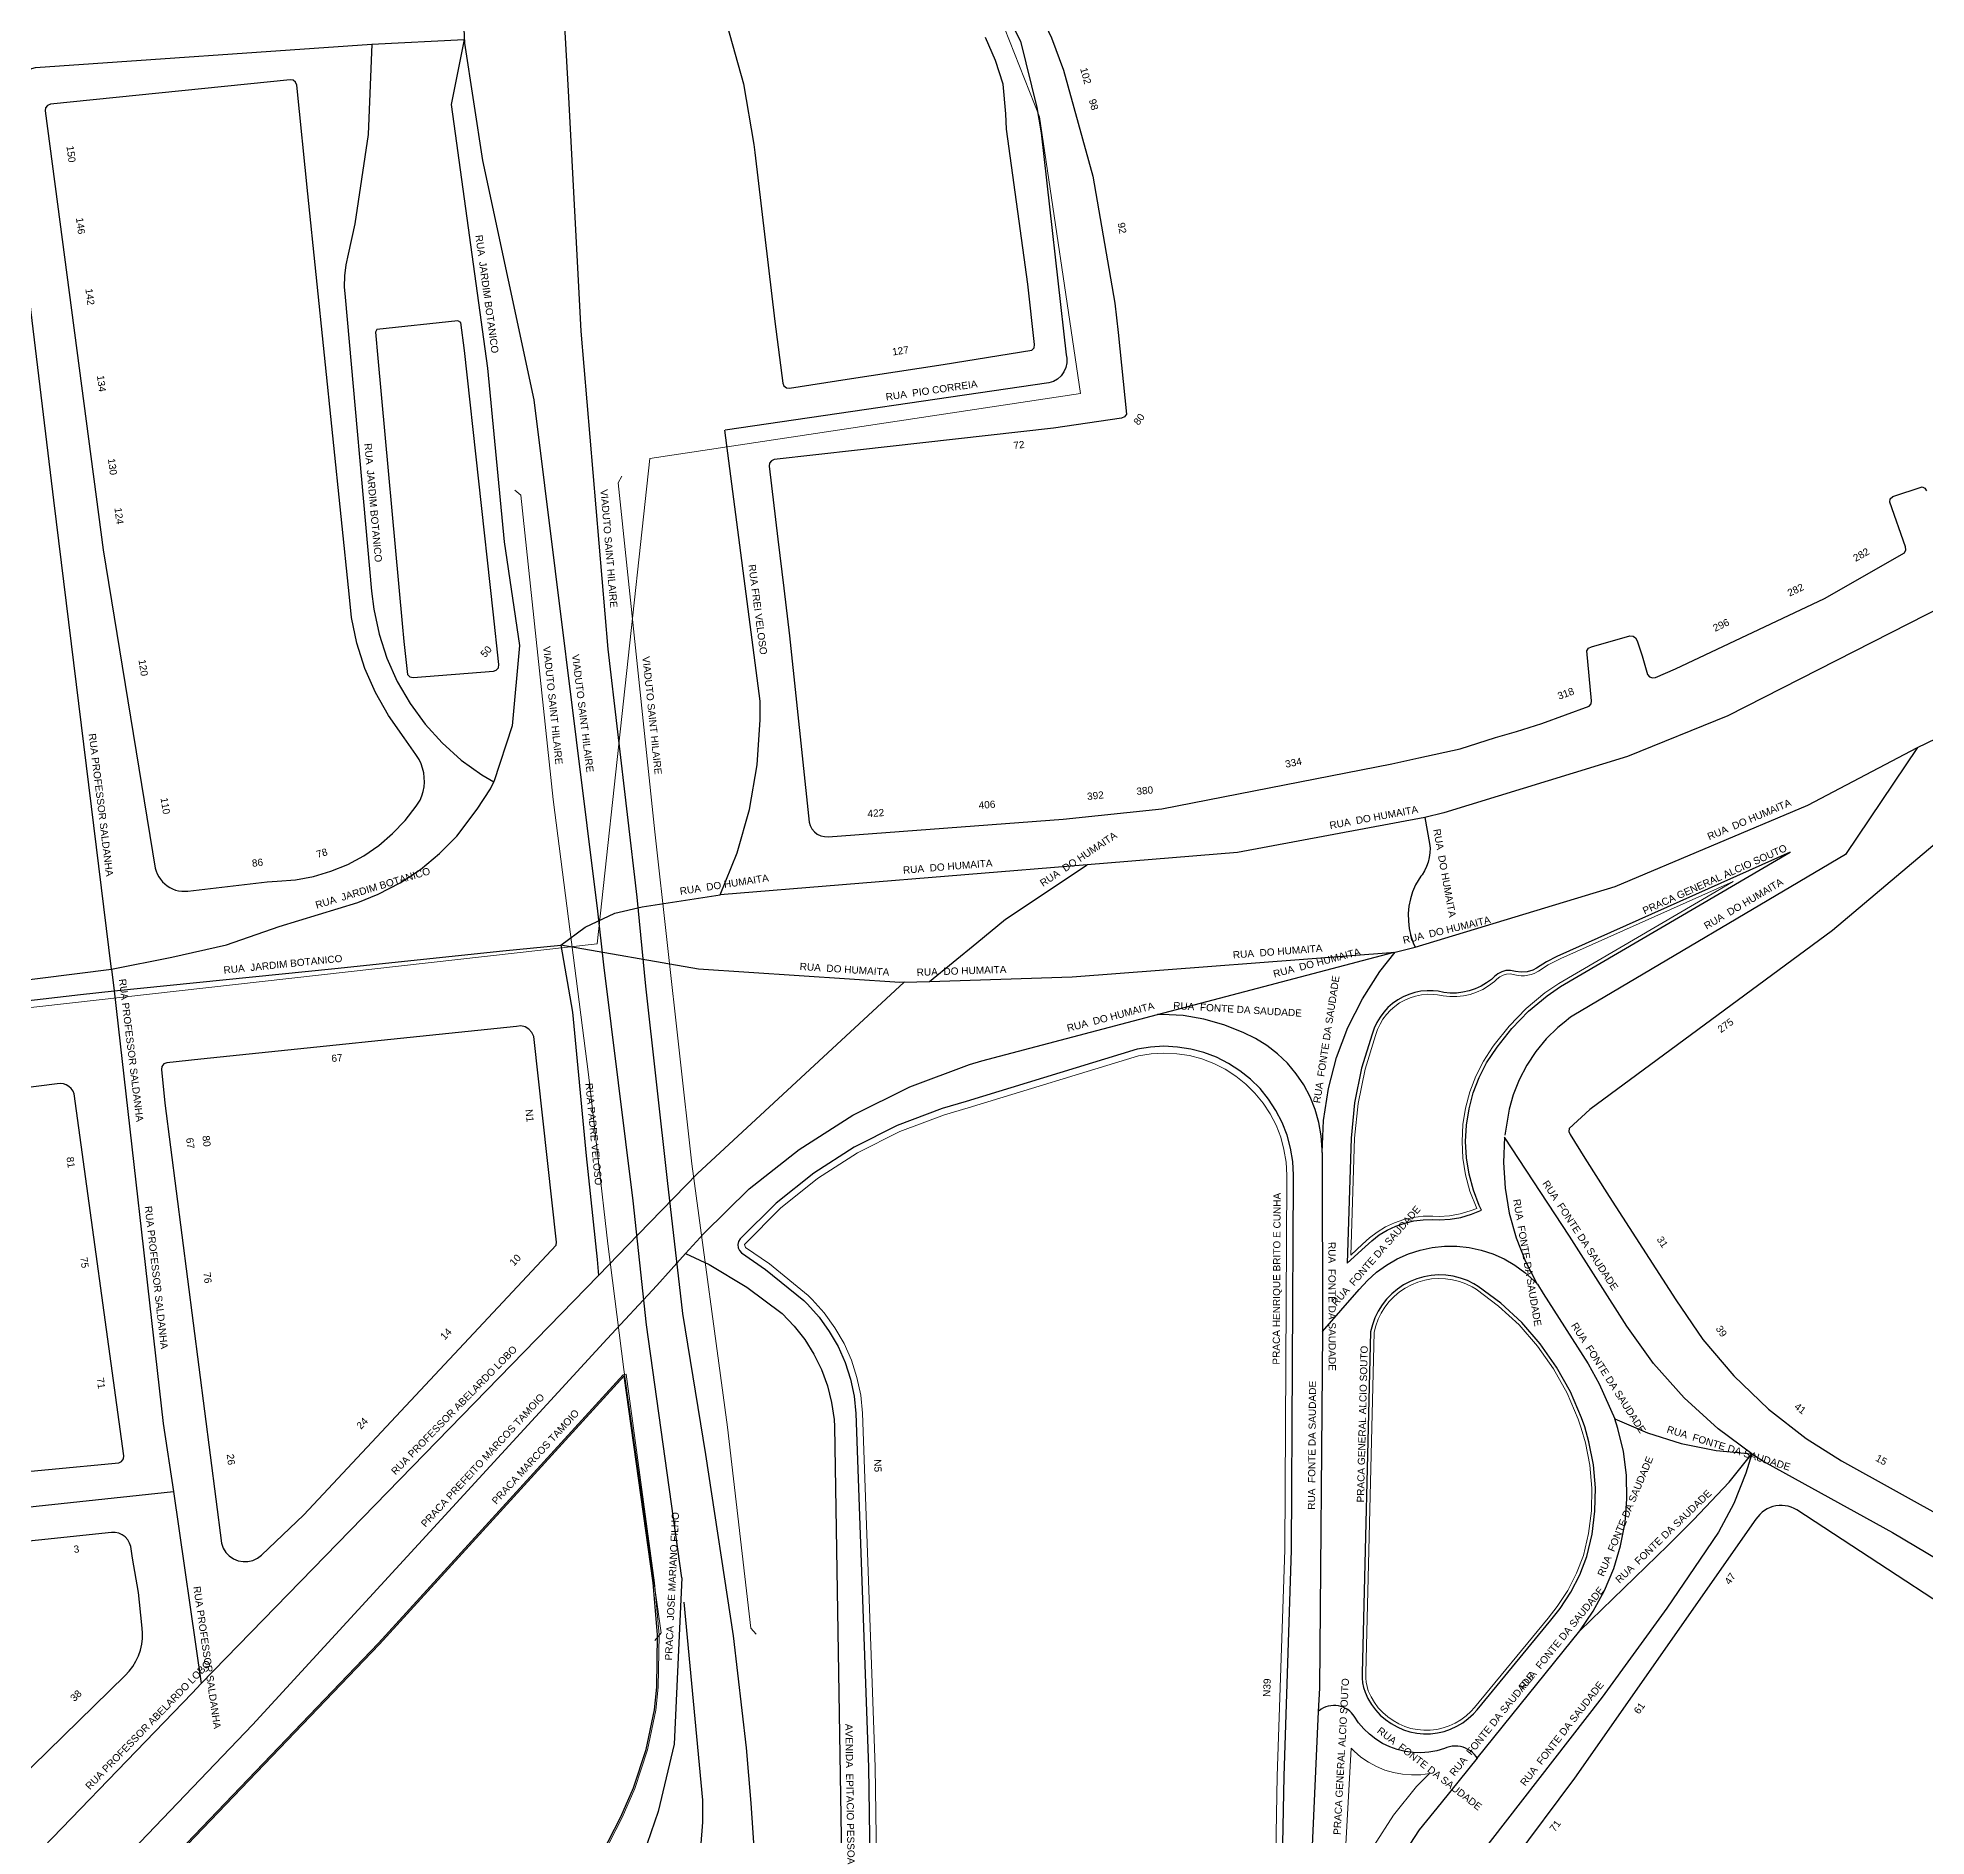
# Model space of a CAD drawing. Header units: millimetres. Extents: x 617751 to 636088, y 68402 to 77988.
# Drawn here: x 627625.3 to 627940.5, y 72419.6 to 72719.8 of the extents above; entities that cross this region are included whole.
import ezdxf

# ---------------------------------------------------------------- set-up
doc = ezdxf.new("R2010")
doc.units = ezdxf.units.MM
doc.header["$LTSCALE"] = 3
doc.header["$MEASUREMENT"] = 0
for name, color, linetype in [('ALINHAMENTO PREDIAL', 120, 'Continuous'), ('BAIRRO', 30, 'Continuous'), ('NOME LOGRADOURO', 252, 'Continuous'), ('NUMERAÇÃO', 7, 'Continuous'), ('OBRA DE ARTE', 190, 'Continuous')]:
    doc.layers.add(name, color=color, linetype=linetype)
doc.styles.get("Standard").update_dxf_attribs({"font": 'arial.ttf'})

msp = doc.modelspace()

# ---------------------------------------------------------------- linework, layer by layer
at = {"layer": 'ALINHAMENTO PREDIAL'}
for points in [[(627740.28, 72722.03), (627743.08, 72712.14), (627744.82, 72702), (627744.98, 72700.68)], [(627740.28, 72722.03), (627743.08, 72712.14), (627744.82, 72702), (627744.98, 72700.68)], [(627792.95, 72723.09), (627794.47, 72719.79), (627796.47, 72714.41), (627801.37, 72696.7), (627805.07, 72675.51), (627805.64, 72670.61), (627806.99, 72656.99), (627806.7, 72656.56), (627806.18, 72656.31), (627794.83, 72654.66), (627762.08, 72650.96), (627748.21, 72649.39), (627747.73, 72649.2), (627747.41, 72648.8), (627747.33, 72648.28), (627748.81, 72636.09), (627749.8, 72627.94), (627750.76, 72619.95), (627754.02, 72588.89), (627754.2, 72588.29), (627754.49, 72587.74), (627754.9, 72587.26), (627755.39, 72586.88), (627755.96, 72586.61), (627756.57, 72586.46), (627757.2, 72586.44), (627796.43, 72589.4), (627812.9, 72591.08), (627851.29, 72598.62), (627855.82, 72599.63), (627862.71, 72601.14), (627868.6, 72602.99), (627872.13, 72604), (627876.33, 72605.34), (627884.24, 72608.23), (627884.57, 72608.63), (627884.65, 72609.14), (627883.87, 72617.48), (627884.15, 72617.92), (627884.62, 72618.16), (627891.06, 72619.95), (627891.58, 72619.92), (627892.01, 72619.64), (627892.25, 72619.16), (627893.11, 72616.63), (627894.01, 72613.53), (627894.33, 72613.13), (627894.81, 72612.94), (627895.33, 72613.02), (627898.66, 72614.49), (627923.55, 72626.23), (627936.9, 72633.84), (627937.11, 72634.31), (627937.06, 72634.82), (627934.45, 72642.28), (627934.52, 72642.85), (627934.95, 72643.23), (627939.83, 72644.84), (627940.3, 72644.61), (627940.59, 72644.18)], [(627792.95, 72723.09), (627794.47, 72719.79), (627796.47, 72714.41), (627801.37, 72696.7), (627805.07, 72675.51), (627805.64, 72670.61), (627806.99, 72656.99), (627806.7, 72656.56), (627806.18, 72656.31), (627794.83, 72654.66), (627762.08, 72650.96), (627748.21, 72649.39), (627747.73, 72649.2), (627747.41, 72648.8), (627747.33, 72648.28), (627748.81, 72636.09), (627749.8, 72627.94), (627750.76, 72619.95), (627754.02, 72588.89), (627754.2, 72588.29), (627754.49, 72587.74), (627754.9, 72587.26), (627755.39, 72586.88), (627755.96, 72586.61), (627756.57, 72586.46), (627757.2, 72586.44), (627796.43, 72589.4), (627812.9, 72591.08), (627851.29, 72598.62), (627855.82, 72599.63), (627862.71, 72601.14), (627868.6, 72602.99), (627872.13, 72604), (627876.33, 72605.34), (627884.24, 72608.23), (627884.57, 72608.63), (627884.65, 72609.14), (627883.87, 72617.48), (627884.15, 72617.92), (627884.62, 72618.16), (627891.06, 72619.95), (627891.58, 72619.92), (627892.01, 72619.64), (627892.25, 72619.16), (627893.11, 72616.63), (627894.01, 72613.53), (627894.33, 72613.13), (627894.81, 72612.94), (627895.33, 72613.02), (627898.66, 72614.49), (627923.55, 72626.23), (627936.9, 72633.84), (627937.11, 72634.31), (627937.06, 72634.82), (627934.45, 72642.28), (627934.52, 72642.85), (627934.95, 72643.23), (627939.83, 72644.84), (627940.3, 72644.61), (627940.59, 72644.18)], [(627744.98, 72700.68), (627748.29, 72672.44), (627749.62, 72662.16), (627749.83, 72661.69), (627750.25, 72661.38), (627750.76, 72661.33), (627760.4, 72662.81), (627776.41, 72665.28), (627791.22, 72667.65), (627791.57, 72668.03), (627791.67, 72668.6), (627790.56, 72678.68), (627787, 72704.57), (627786.88, 72707.11), (627786.44, 72712.05), (627785.16, 72716.03), (627783.46, 72719.86)], [(627744.98, 72700.68), (627748.29, 72672.44), (627749.62, 72662.16), (627749.83, 72661.69), (627750.25, 72661.38), (627750.76, 72661.33), (627760.4, 72662.81), (627776.41, 72665.28), (627791.22, 72667.65), (627791.57, 72668.03), (627791.67, 72668.6), (627790.56, 72678.68), (627787, 72704.57), (627786.88, 72707.11), (627786.44, 72712.05), (627785.16, 72716.03), (627783.46, 72719.86)], [(627626.49, 72707.6), (627636.19, 72634.36), (627644.87, 72581.22), (627645.01, 72580.72), (627645.2, 72580.23), (627645.45, 72579.77), (627645.74, 72579.34), (627646.07, 72578.93), (627646.45, 72578.57), (627646.86, 72578.25), (627647.3, 72577.97), (627647.77, 72577.74), (627648.26, 72577.55), (627648.77, 72577.43), (627649.29, 72577.35), (627649.81, 72577.33), (627650.33, 72577.37), (627663.57, 72578.94), (627665.25, 72579.04), (627668.28, 72579.27), (627671.27, 72579.82), (627674.19, 72580.68), (627677, 72581.83), (627679.67, 72583.28), (627682.18, 72585), (627684.49, 72586.96), (627686.59, 72589.16), (627688.45, 72591.57), (627689.08, 72592.53), (627689.38, 72593.25), (627689.6, 72594), (627689.75, 72594.77), (627689.81, 72595.56), (627689.79, 72596.34), (627689.69, 72597.12), (627689.51, 72597.88), (627689.24, 72598.62), (627688.91, 72599.32), (627688.38, 72600.16), (627686.4, 72602.94), (627683.79, 72606.68), (627681.62, 72610.51), (627679.86, 72614.55), (627678.53, 72618.75), (627677.65, 72623.06), (627677.28, 72626.43), (627670.34, 72693.74), (627668.48, 72711.9), (627668.3, 72712.38), (627667.9, 72712.71), (627667.39, 72712.79), (627627.36, 72708.72), (627626.88, 72708.53), (627626.56, 72708.12), (627626.49, 72707.6)], [(627681.62, 72670.64), (627682.02, 72666.31), (627686.11, 72622.05), (627686.39, 72619.01), (627687, 72613.53), (627687.36, 72613.16), (627687.95, 72613.03), (627701.33, 72614.09), (627701.81, 72614.26), (627702.15, 72614.66), (627702.24, 72615.19), (627701.3, 72623.96), (627696.48, 72667.61), (627695.89, 72672.29), (627695.41, 72672.54), (627681.88, 72671.12), (627681.62, 72670.64)], [(627959.43, 72599.95), (627924.87, 72570.77), (627884.35, 72540.92), (627880.93, 72537.76), (627880.86, 72537.25), (627881.06, 72536.75), (627883.5, 72532.8), (627887.6, 72526.4), (627898.7, 72509.16), (627903.2, 72502.54), (627908.38, 72496.43), (627914.16, 72490.89), (627920.49, 72485.99), (627926.4, 72482.27), (627962.89, 72462.03)], [(627959.43, 72599.95), (627924.87, 72570.77), (627884.35, 72540.92), (627880.93, 72537.76), (627880.86, 72537.25), (627881.06, 72536.75), (627883.5, 72532.8), (627887.6, 72526.4), (627898.7, 72509.16), (627903.2, 72502.54), (627908.38, 72496.43), (627914.16, 72490.89), (627920.49, 72485.99), (627926.4, 72482.27), (627962.89, 72462.03)], [(627868.87, 72551.33), (627871.34, 72554.45), (627874.14, 72557.33), (627877.22, 72559.89), (627879.49, 72561.46), (627905.74, 72576.79), (627917.78, 72583.85), (627878.85, 72566.47), (627877.11, 72565.58), (627875.45, 72564.5), (627874.83, 72564.18), (627873.91, 72563.9), (627872.92, 72563.83), (627871.96, 72563.95), (627871.09, 72564.13), (627870.35, 72564.09), (627869.65, 72563.9), (627868.99, 72563.56), (627868.42, 72563.1), (627867.94, 72562.63), (627867.13, 72562.03), (627866.2, 72561.48), (627865.23, 72561.04), (627864.21, 72560.7), (627863.17, 72560.47), (627862.11, 72560.35), (627861.03, 72560.34), (627859.98, 72560.45), (627859.02, 72560.64), (627858.22, 72560.72), (627857.18, 72560.73), (627856.15, 72560.64), (627855.13, 72560.42), (627854.14, 72560.12), (627853.18, 72559.71), (627852.28, 72559.2), (627851.44, 72558.59), (627850.66, 72557.91), (627849.96, 72557.15), (627849.34, 72556.31), (627848.82, 72555.42), (627848.38, 72554.48), (627848.04, 72553.46), (627846.26, 72547.79), (627845.07, 72542), (627844.51, 72536.15), (627843.83, 72515.25), (627846.83, 72517.98), (627847.94, 72519.01), (627849.2, 72519.97), (627850.55, 72520.78), (627851.97, 72521.45), (627853.45, 72521.96), (627854.99, 72522.32), (627856.55, 72522.51), (627858.13, 72522.55), (627859.2, 72522.47), (627861.02, 72522.6), (627862.82, 72522.91), (627864.59, 72523.42), (627866.3, 72524.12), (627865.91, 72524.9), (627864.92, 72527.46), (627864.2, 72530.12), (627863.77, 72532.83), (627863.62, 72535.57), (627863.77, 72538.32), (627864.19, 72541.02), (627864.9, 72543.68), (627865.89, 72546.24), (627867.13, 72548.7), (627868.87, 72551.33)], [(627868.87, 72551.33), (627871.34, 72554.45), (627874.14, 72557.33), (627877.22, 72559.89), (627879.49, 72561.46), (627905.74, 72576.79), (627917.78, 72583.85), (627878.85, 72566.47), (627877.11, 72565.58), (627875.45, 72564.5), (627874.83, 72564.18), (627873.91, 72563.9), (627872.92, 72563.83), (627871.96, 72563.95), (627871.09, 72564.13), (627870.35, 72564.09), (627869.65, 72563.9), (627868.99, 72563.56), (627868.42, 72563.1), (627867.94, 72562.63), (627867.13, 72562.03), (627866.2, 72561.48), (627865.23, 72561.04), (627864.21, 72560.7), (627863.17, 72560.47), (627862.11, 72560.35), (627861.03, 72560.34), (627859.98, 72560.45), (627859.02, 72560.64), (627858.22, 72560.72), (627857.18, 72560.73), (627856.15, 72560.64), (627855.13, 72560.42), (627854.14, 72560.12), (627853.18, 72559.71), (627852.28, 72559.2), (627851.44, 72558.59), (627850.66, 72557.91), (627849.96, 72557.15), (627849.34, 72556.31), (627848.82, 72555.42), (627848.38, 72554.48), (627848.04, 72553.46), (627846.26, 72547.79), (627845.07, 72542), (627844.51, 72536.15), (627843.83, 72515.25), (627846.83, 72517.98), (627847.94, 72519.01), (627849.2, 72519.97), (627850.55, 72520.78), (627851.97, 72521.45), (627853.45, 72521.96), (627854.99, 72522.32), (627856.55, 72522.51), (627858.13, 72522.55), (627859.2, 72522.47), (627861.02, 72522.6), (627862.82, 72522.91), (627864.59, 72523.42), (627866.3, 72524.12), (627865.91, 72524.9), (627864.92, 72527.46), (627864.2, 72530.12), (627863.77, 72532.83), (627863.62, 72535.57), (627863.77, 72538.32), (627864.19, 72541.02), (627864.9, 72543.68), (627865.89, 72546.24), (627867.13, 72548.7), (627868.87, 72551.33)], [(627645.89, 72547.6), (627646.48, 72541.98), (627655.94, 72468.5), (627656.22, 72467.71), (627656.66, 72466.99), (627657.23, 72466.39), (627657.92, 72465.91), (627658.69, 72465.59), (627659.52, 72465.44), (627660.35, 72465.46), (627661.17, 72465.65), (627661.92, 72466.01), (627662.58, 72466.52), (627669.68, 72473.24), (627711.78, 72518.28), (627711.86, 72518.79), (627708.06, 72553.11), (627707.76, 72553.78), (627707.26, 72554.33), (627706.63, 72554.7), (627705.9, 72554.86), (627705.17, 72554.78), (627652.48, 72549.33), (627646.78, 72548.7), (627646.3, 72548.51), (627645.97, 72548.11), (627645.89, 72547.6)], [(627832.9, 72407.1), (627833.31, 72429.62), (627834.56, 72467.37), (627834.88, 72529.24), (627834.89, 72529.97), (627834.77, 72532.23), (627834.4, 72534.46), (627833.82, 72536.64), (627833, 72538.74), (627831.96, 72540.74), (627830.73, 72542.64), (627829.3, 72544.39), (627827.7, 72545.98), (627825.94, 72547.39), (627824.05, 72548.61), (627822.03, 72549.62), (627819.92, 72550.43), (627817.74, 72551), (627815.51, 72551.34), (627813.25, 72551.46), (627811.01, 72551.33), (627808.79, 72550.97), (627780.26, 72542.25), (627776.25, 72541.09), (627768.73, 72538.25), (627761.55, 72534.64), (627754.79, 72530.3), (627748.53, 72525.27), (627742.49, 72519.31), (627742.24, 72518.86), (627742.12, 72518.36), (627742.18, 72517.84), (627742.39, 72517.38), (627742.72, 72517.01), (627746.76, 72514.23), (627753.14, 72509.01), (627753.74, 72508.41), (627755.68, 72506.26), (627757.4, 72503.88), (627758.85, 72501.36), (627760.04, 72498.68), (627760.93, 72495.91), (627761.54, 72493.05), (627761.84, 72490.16)], [(627832.9, 72407.1), (627833.31, 72429.62), (627834.56, 72467.37), (627834.88, 72529.24), (627834.89, 72529.97), (627834.77, 72532.23), (627834.4, 72534.46), (627833.82, 72536.64), (627833, 72538.74), (627831.96, 72540.74), (627830.73, 72542.64), (627829.3, 72544.39), (627827.7, 72545.98), (627825.94, 72547.39), (627824.05, 72548.61), (627822.03, 72549.62), (627819.92, 72550.43), (627817.74, 72551), (627815.51, 72551.34), (627813.25, 72551.46), (627811.01, 72551.33), (627808.79, 72550.97), (627780.26, 72542.25), (627776.25, 72541.09), (627768.73, 72538.25), (627761.55, 72534.64), (627754.79, 72530.3), (627748.53, 72525.27), (627742.49, 72519.31), (627742.24, 72518.86), (627742.12, 72518.36), (627742.18, 72517.84), (627742.39, 72517.38), (627742.72, 72517.01), (627746.76, 72514.23), (627753.14, 72509.01), (627753.74, 72508.41), (627755.68, 72506.26), (627757.4, 72503.88), (627758.85, 72501.36), (627760.04, 72498.68), (627760.93, 72495.91), (627761.54, 72493.05), (627761.84, 72490.16)], [(627615.26, 72479.69), (627638.78, 72481.95), (627639.26, 72482.16), (627639.57, 72482.57), (627639.64, 72483.08), (627631.35, 72543.51), (627631.14, 72543.99), (627630.84, 72544.41), (627630.46, 72544.76), (627630.02, 72545.03), (627629.53, 72545.2), (627629.01, 72545.26), (627628.5, 72545.21), (627608.79, 72542.7)], [(627847.77, 72503.82), (627846.36, 72446.82), (627846.35, 72445.99), (627846.42, 72445.21), (627846.59, 72444.44), (627846.84, 72443.65), (627847.32, 72442.58), (627847.91, 72441.59), (627848.59, 72440.68), (627849.37, 72439.83), (627850.25, 72439.07), (627851.18, 72438.4), (627852.18, 72437.85), (627853.24, 72437.38), (627854.33, 72437.04), (627855.46, 72436.82), (627856.61, 72436.72), (627857.76, 72436.72), (627858.91, 72436.86), (627860.03, 72437.11), (627861.12, 72437.49), (627862.16, 72437.96), (627863.14, 72438.55), (627864.07, 72439.24), (627864.92, 72440.02), (627865.53, 72440.7), (627877.83, 72455.65), (627879.39, 72457.6), (627881.18, 72460.34), (627882.68, 72463.25), (627883.86, 72466.28), (627884.73, 72470.03), (627885.21, 72473.87), (627885.28, 72477.74), (627884.95, 72481.6), (627884.22, 72485.41), (627883.5, 72487.92), (627882.98, 72489.44), (627881.11, 72493.8), (627878.8, 72497.92), (627876.09, 72501.79), (627872.98, 72505.35), (627869.51, 72508.56), (627865.72, 72511.39), (627865.02, 72511.82), (627863.91, 72512.36), (627862.75, 72512.78), (627861.55, 72513.08), (627860.34, 72513.25), (627859.1, 72513.3), (627857.88, 72513.21), (627856.66, 72513), (627855.47, 72512.65), (627854.34, 72512.2), (627853.25, 72511.62), (627852.23, 72510.93), (627851.28, 72510.14), (627850.42, 72509.25), (627849.67, 72508.28), (627849.02, 72507.23), (627848.47, 72506.12), (627848.06, 72504.96), (627847.77, 72503.82)], [(627722.59, 72422.84), (627724.69, 72427.67), (627726.8, 72434.09), (627728.23, 72440.7), (627728.58, 72444.51), (627728.73, 72453.21), (627727.98, 72461.88), (627723.14, 72496.46), (627682.29, 72451.66), (627641.31, 72408.88)], [(627761.84, 72490.16), (627763.94, 72431.13), (627764.4, 72400.28)], [(627761.84, 72490.16), (627763.94, 72431.13), (627764.4, 72400.28)], [(627958.35, 72448.25), (627918.9, 72474.06), (627918.45, 72474.31), (627917.97, 72474.51), (627917.48, 72474.67), (627916.97, 72474.77), (627916.46, 72474.82), (627915.94, 72474.81), (627915.43, 72474.75), (627914.93, 72474.64), (627914.44, 72474.47), (627913.97, 72474.25), (627913.52, 72473.99), (627913.11, 72473.68), (627912.73, 72473.33), (627912.39, 72472.94), (627912.09, 72472.52), (627881.81, 72429.29), (627871.53, 72415.47)], [(627958.35, 72448.25), (627918.9, 72474.06), (627918.45, 72474.31), (627917.97, 72474.51), (627917.48, 72474.67), (627916.97, 72474.77), (627916.46, 72474.82), (627915.94, 72474.81), (627915.43, 72474.75), (627914.93, 72474.64), (627914.44, 72474.47), (627913.97, 72474.25), (627913.52, 72473.99), (627913.11, 72473.68), (627912.73, 72473.33), (627912.39, 72472.94), (627912.09, 72472.52), (627881.81, 72429.29), (627871.53, 72415.47)], [(627958.35, 72448.25), (627918.9, 72474.06), (627918.45, 72474.31), (627917.97, 72474.51), (627917.48, 72474.67), (627916.97, 72474.77), (627916.46, 72474.82), (627915.94, 72474.81), (627915.43, 72474.75), (627914.93, 72474.64), (627914.44, 72474.47), (627913.97, 72474.25), (627913.52, 72473.99), (627913.11, 72473.68), (627912.73, 72473.33), (627912.39, 72472.94), (627912.09, 72472.52), (627881.81, 72429.29), (627871.53, 72415.47)], [(627608.79, 72416.11), (627639.85, 72446.41), (627640.53, 72447.14), (627641.13, 72447.94), (627641.65, 72448.8), (627642.07, 72449.71), (627642.39, 72450.66), (627642.61, 72451.64), (627642.73, 72452.63), (627642.75, 72453.63), (627642.62, 72454.87), (627642.07, 72460.29), (627641.07, 72466.04), (627640.79, 72467.95), (627640.59, 72468.54), (627640.28, 72469.09), (627639.86, 72469.55), (627639.35, 72469.92), (627638.78, 72470.18), (627638.17, 72470.31), (627637.54, 72470.31), (627577.65, 72464.01)], [(627707.68, 72393.8), (627722.59, 72422.84)]]:
    msp.add_lwpolyline(points, dxfattribs=at)
at = {"layer": 'BAIRRO', "lineweight": 20}
msp.add_lwpolyline([(626879.28, 72474.02), (627374.61, 72529.9), (627718.65, 72568.57), (627727.46, 72649.59), (627799.31, 72660.42), (627792.47, 72706.59), (627783.33, 72729.93)], dxfattribs=at)
at = {"layer": 'NOME LOGRADOURO'}
for points in [[(627726.05, 72759.35), (627732.74, 72757.42), (627748.71, 72751.5), (627761.11, 72745.72), (627776.87, 72736.07), (627780.63, 72732.37), (627783.99, 72728.31), (627786.9, 72723.91), (627789.34, 72719.24), (627792.06, 72708.18), (627792.78, 72703.93), (627796.95, 72666.86), (627797.04, 72666.34), (627797.05, 72665.54), (627796.88, 72664.76), (627796.56, 72664.03), (627796.09, 72663.38), (627795.5, 72662.84), (627794.81, 72662.44), (627794.05, 72662.19), (627740.03, 72654.33)], [(627726.05, 72759.35), (627732.74, 72757.42), (627748.71, 72751.5), (627761.11, 72745.72), (627776.87, 72736.07), (627780.63, 72732.37), (627783.99, 72728.31), (627786.9, 72723.91), (627789.34, 72719.24), (627792.06, 72708.18), (627792.78, 72703.93), (627796.95, 72666.86), (627797.04, 72666.34), (627797.05, 72665.54), (627796.88, 72664.76), (627796.56, 72664.03), (627796.09, 72663.38), (627795.5, 72662.84), (627794.81, 72662.44), (627794.05, 72662.19), (627740.03, 72654.33)], [(627732.8, 72462.75), (627726.89, 72504.96), (627724.65, 72525.69), (627719.74, 72565.05), (627718.76, 72574), (627708.12, 72659.37), (627699.55, 72699.33), (627696.53, 72718.9), (627695.51, 72741.62), (627696.15, 72756.6)], [(627732.8, 72462.75), (627726.89, 72504.96), (627724.65, 72525.69), (627719.74, 72565.05), (627718.76, 72574), (627708.12, 72659.37), (627699.55, 72699.33), (627696.53, 72718.9), (627695.51, 72741.62), (627696.15, 72756.6)], [(627712.41, 72756.79), (627712.03, 72742.47), (627713.83, 72710.93), (627715.94, 72670.84), (627720.43, 72617.74), (627725.24, 72576.35), (627726.73, 72561.52), (627730.31, 72529.04), (627732.88, 72506.87), (627736.72, 72483.32), (627741.35, 72453.05), (627743.52, 72434.33), (627744.28, 72425.1), (627746.98, 72385.48), (627746.7, 72339.49), (627747.2, 72323.48)], [(627712.41, 72756.79), (627712.03, 72742.47), (627713.83, 72710.93), (627715.94, 72670.84), (627720.43, 72617.74), (627725.24, 72576.35), (627726.73, 72561.52), (627730.31, 72529.04), (627732.88, 72506.87), (627736.72, 72483.32), (627741.35, 72453.05), (627743.52, 72434.33), (627744.28, 72425.1), (627746.98, 72385.48), (627746.7, 72339.49), (627747.2, 72323.48)], [(627637.58, 72564.34), (627627.94, 72642.65), (627620.11, 72707.67), (627620.04, 72708.34), (627620.05, 72709.02), (627620.13, 72709.69), (627620.28, 72710.35), (627620.49, 72710.99), (627620.78, 72711.61), (627621.12, 72712.19), (627621.53, 72712.73), (627621.98, 72713.23), (627622.49, 72713.68), (627623.05, 72714.07), (627623.64, 72714.4), (627624.26, 72714.67), (627624.9, 72714.87), (627681, 72718.72)], [(627681, 72718.72), (627680.39, 72703.67), (627678.21, 72688.77), (627677.1, 72683.69), (627676.68, 72681.9), (627676.46, 72680.08), (627676.42, 72678.24), (627676.57, 72676.52), (627680.97, 72627.45), (627681.34, 72624.44), (627682.23, 72620.28), (627683.55, 72616.24), (627685.28, 72612.36), (627687.41, 72608.68), (627689.92, 72605.24), (627692.77, 72602.09), (627695.93, 72599.25), (627699.37, 72596.75), (627701.41, 72595.58)], [(627681, 72718.72), (627696.44, 72719.5)], [(627696.44, 72719.5), (627694.28, 72708.69), (627700.35, 72664.68), (627703.1, 72635.67), (627705.69, 72618.35), (627704.45, 72604.96), (627701.41, 72595.58)], [(628028.69, 72669.86), (627960.8, 72633.8), (627943.54, 72625.03), (627907.37, 72606.64), (627890.67, 72599.83), (627859.96, 72590.41), (627856.84, 72589.65)], [(628028.69, 72669.86), (627960.8, 72633.8), (627943.54, 72625.03), (627907.37, 72606.64), (627890.67, 72599.83), (627859.96, 72590.41), (627856.84, 72589.65)], [(627739.19, 72576.76), (627742, 72583.74), (627744.06, 72591), (627745.36, 72598.43), (627745.88, 72605.96), (627745.86, 72609.06), (627739.93, 72654.32)], [(627739.19, 72576.76), (627742, 72583.74), (627744.06, 72591), (627745.36, 72598.43), (627745.88, 72605.96), (627745.86, 72609.06), (627739.93, 72654.32)], [(627939.04, 72601.35), (627984.31, 72623.16), (628038.9, 72650.4)], [(627939.04, 72601.35), (627984.31, 72623.16), (628038.9, 72650.4)], [(627855.22, 72568), (627888.6, 72578.14), (627920.75, 72591.72), (627939.04, 72601.35)], [(627855.22, 72568), (627888.6, 72578.14), (627920.75, 72591.72), (627939.04, 72601.35)], [(627939.04, 72601.35), (627927.04, 72583.47), (627881.69, 72556.65), (627881.13, 72556.3), (627880.08, 72555.44), (627879.02, 72554.6), (627877.07, 72552.69), (627875.33, 72550.58), (627873.82, 72548.3), (627872.55, 72545.88), (627871.55, 72543.34), (627870.88, 72540.98), (627870.16, 72536.61)], [(627939.04, 72601.35), (627927.04, 72583.47), (627881.69, 72556.65), (627881.13, 72556.3), (627880.08, 72555.44), (627879.02, 72554.6), (627877.07, 72552.69), (627875.33, 72550.58), (627873.82, 72548.3), (627872.55, 72545.88), (627871.55, 72543.34), (627870.88, 72540.98), (627870.16, 72536.61)], [(627637.58, 72564.34), (627647.65, 72566.35), (627656.78, 72568.41), (627665.54, 72571.47), (627678.67, 72575.46), (627682.1, 72576.83), (627685.75, 72578.73), (627689.17, 72581), (627692.34, 72583.62), (627695.22, 72586.55), (627698.63, 72591.02), (627700.83, 72594.43), (627701.41, 72595.58)], [(627856.84, 72589.65), (627825.55, 72583.83), (627800.44, 72581.77)], [(627856.84, 72589.65), (627825.55, 72583.83), (627800.44, 72581.77)], [(627856.84, 72589.65), (627857.62, 72585.29), (627857.68, 72584.52), (627857.65, 72583.74), (627857.55, 72582.97), (627857.37, 72582.21), (627857.1, 72581.47), (627856.77, 72580.77), (627856.36, 72580.1), (627856.17, 72579.85), (627855.27, 72578.39), (627854.78, 72577.25), (627854.41, 72576.07), (627854.17, 72574.85), (627854.05, 72573.61), (627854.07, 72572.37), (627854.21, 72571.14), (627854.49, 72569.92), (627854.89, 72568.75), (627855.22, 72568)], [(627856.84, 72589.65), (627857.62, 72585.29), (627857.68, 72584.52), (627857.65, 72583.74), (627857.55, 72582.97), (627857.37, 72582.21), (627857.1, 72581.47), (627856.77, 72580.77), (627856.36, 72580.1), (627856.17, 72579.85), (627855.27, 72578.39), (627854.78, 72577.25), (627854.41, 72576.07), (627854.17, 72574.85), (627854.05, 72573.61), (627854.07, 72572.37), (627854.21, 72571.14), (627854.49, 72569.92), (627854.89, 72568.75), (627855.22, 72568)], [(627800.44, 72581.77), (627739.19, 72576.76)], [(627800.44, 72581.77), (627739.19, 72576.76)], [(627774.15, 72562.28), (627782.01, 72568.73), (627786.81, 72572.68), (627800.44, 72581.77)], [(627774.15, 72562.28), (627782.01, 72568.73), (627786.81, 72572.68), (627800.44, 72581.77)], [(627712.59, 72568.35), (627716.63, 72571.37), (627721.59, 72573.69), (627726.16, 72574.75), (627739.19, 72576.76)], [(627712.59, 72568.35), (627716.63, 72571.37), (627721.59, 72573.69), (627726.16, 72574.75), (627739.19, 72576.76)], [(627638.02, 72560.73), (627674.84, 72564.43), (627702.9, 72567.4), (627712.59, 72568.35)], [(627712.59, 72568.35), (627714.52, 72557.18), (627716.83, 72533.17), (627718.65, 72515.89), (627718.84, 72513.19)], [(627769.91, 72562.14), (627769.15, 72562.12), (627735.56, 72564.31), (627712.59, 72568.35)], [(627769.91, 72562.14), (627769.15, 72562.12), (627735.56, 72564.31), (627712.59, 72568.35)], [(627774.15, 72562.28), (627797.92, 72563.04), (627851.84, 72567.19)], [(627774.15, 72562.28), (627797.92, 72563.04), (627851.84, 72567.19)], [(627812.16, 72556.79), (627851.7, 72567.15)], [(627812.16, 72556.79), (627851.7, 72567.15)], [(627839.67, 72533.73), (627839.92, 72539.09), (627840.73, 72544.4), (627842.09, 72549.59), (627843.98, 72554.61), (627846.39, 72559.4), (627849.28, 72563.92), (627851.84, 72567.19)], [(627839.67, 72533.73), (627839.92, 72539.09), (627840.73, 72544.4), (627842.09, 72549.59), (627843.98, 72554.61), (627846.39, 72559.4), (627849.28, 72563.92), (627851.84, 72567.19)], [(627851.84, 72567.19), (627855.22, 72568)], [(627851.84, 72567.19), (627855.22, 72568)], [(627539.11, 72551.94), (627637.58, 72564.34)], [(627637.58, 72564.34), (627638.02, 72560.73)], [(627489.36, 72543.62), (627540.73, 72549.48), (627632.41, 72560.1), (627638.02, 72560.73)], [(627638.02, 72560.73), (627646.2, 72488.51), (627647.91, 72477.13)], [(627652.55, 72445.07), (627718.84, 72513.19), (627725.48, 72520.02), (627735.39, 72530.2), (627769.91, 72562.14)], [(627652.55, 72445.07), (627718.84, 72513.19), (627725.48, 72520.02), (627735.39, 72530.2), (627769.91, 72562.14)], [(627769.91, 72562.14), (627774.15, 72562.28)], [(627769.91, 72562.14), (627774.15, 72562.28)], [(627733.41, 72516.88), (627736.46, 72520.2), (627744.04, 72527.64), (627752.36, 72534.26), (627761.33, 72539.96), (627770.84, 72544.7), (627780.8, 72548.41), (627782.85, 72549.03), (627812.16, 72556.79)], [(627733.41, 72516.88), (627736.46, 72520.2), (627744.04, 72527.64), (627752.36, 72534.26), (627761.33, 72539.96), (627770.84, 72544.7), (627780.8, 72548.41), (627782.85, 72549.03), (627812.16, 72556.79)], [(627839.67, 72533.73), (627839.67, 72534.26), (627839.51, 72536.51), (627839.12, 72538.74), (627838.49, 72540.92), (627837.65, 72543.01), (627836.59, 72545.01), (627835.32, 72546.88), (627833.87, 72548.62), (627832.24, 72550.19), (627830.46, 72551.58), (627828.54, 72552.78), (627826.51, 72553.77), (627823.26, 72555.05), (627819.9, 72555.99), (627816.46, 72556.58), (627812.97, 72556.79), (627812.16, 72556.79)], [(627839.67, 72533.73), (627839.67, 72534.26), (627839.51, 72536.51), (627839.12, 72538.74), (627838.49, 72540.92), (627837.65, 72543.01), (627836.59, 72545.01), (627835.32, 72546.88), (627833.87, 72548.62), (627832.24, 72550.19), (627830.46, 72551.58), (627828.54, 72552.78), (627826.51, 72553.77), (627823.26, 72555.05), (627819.9, 72555.99), (627816.46, 72556.58), (627812.97, 72556.79), (627812.16, 72556.79)], [(627870.13, 72536.29), (627869.95, 72532.04), (627870.21, 72527.79), (627870.92, 72523.59), (627872.06, 72519.49), (627873.62, 72515.53), (627875.59, 72511.76)], [(627870.13, 72536.29), (627869.95, 72532.04), (627870.21, 72527.79), (627870.92, 72523.59), (627872.06, 72519.49), (627873.62, 72515.53), (627875.59, 72511.76)], [(627911.41, 72483.45), (627905.8, 72487.61), (627900.11, 72492.78), (627895, 72498.52), (627890.51, 72504.76), (627880.96, 72519.77), (627870.13, 72536.29)], [(627911.41, 72483.45), (627905.8, 72487.61), (627900.11, 72492.78), (627895, 72498.52), (627890.51, 72504.76), (627880.96, 72519.77), (627870.13, 72536.29)], [(627839.67, 72533.73), (627839.74, 72503.85)], [(627839.67, 72533.73), (627839.74, 72503.85)], [(627911.41, 72483.45), (627913.82, 72481.91), (627934.89, 72470.29), (627957.95, 72456.61), (627959.02, 72455.95), (627960.16, 72455.4), (627961.35, 72454.98), (627962.57, 72454.68), (627963.83, 72454.51), (627965.09, 72454.47), (627966.34, 72454.57), (627967.59, 72454.79), (627968.8, 72455.15), (627969.96, 72455.63), (627971.07, 72456.23), (627972.12, 72456.94), (627973.08, 72457.75), (627973.95, 72458.67), (627974.69, 72459.62), (628003.71, 72505.44), (628008.01, 72511.64), (628018, 72523.9)], [(627911.41, 72483.45), (627913.82, 72481.91), (627934.89, 72470.29), (627957.95, 72456.61), (627959.02, 72455.95), (627960.16, 72455.4), (627961.35, 72454.98), (627962.57, 72454.68), (627963.83, 72454.51), (627965.09, 72454.47), (627966.34, 72454.57), (627967.59, 72454.79), (627968.8, 72455.15), (627969.96, 72455.63), (627971.07, 72456.23), (627972.12, 72456.94), (627973.08, 72457.75), (627973.95, 72458.67), (627974.69, 72459.62), (628003.71, 72505.44), (628008.01, 72511.64), (628018, 72523.9)], [(627733.41, 72516.88), (627728.6, 72511.54), (627720.3, 72502.61), (627661.13, 72438.2), (627631.13, 72406.86)], [(627733.41, 72516.88), (627737.32, 72515.05), (627743.63, 72511.26), (627749.5, 72506.83), (627751.51, 72504.77), (627753.29, 72502.51), (627754.82, 72500.07), (627756.09, 72497.49), (627757.08, 72494.79), (627757.79, 72492.01), (627758.2, 72489.16), (627758.28, 72488), (627759.86, 72388.7)], [(627839.74, 72503.85), (627845.85, 72510.84), (627847.23, 72512.37), (627848.76, 72513.74), (627850.42, 72514.95), (627852.2, 72515.98), (627854.08, 72516.81), (627856.04, 72517.45), (627858.05, 72517.87), (627860.1, 72518.09), (627862.16, 72518.09), (627864.2, 72517.87), (627866.21, 72517.44), (627868.17, 72516.8), (627870.05, 72515.96), (627871.83, 72514.93), (627873.49, 72513.72), (627875.02, 72512.35), (627875.6, 72511.74)], [(627839.74, 72503.85), (627845.85, 72510.84), (627847.23, 72512.37), (627848.76, 72513.74), (627850.42, 72514.95), (627852.2, 72515.98), (627854.08, 72516.81), (627856.04, 72517.45), (627858.05, 72517.87), (627860.1, 72518.09), (627862.16, 72518.09), (627864.2, 72517.87), (627866.21, 72517.44), (627868.17, 72516.8), (627870.05, 72515.96), (627871.83, 72514.93), (627873.49, 72513.72), (627875.02, 72512.35), (627875.6, 72511.74)], [(627875.6, 72511.74), (627876.58, 72510.2), (627884.09, 72498.46), (627885.94, 72495.14), (627888.53, 72489.3)], [(627875.6, 72511.74), (627876.58, 72510.2), (627884.09, 72498.46), (627885.94, 72495.14), (627888.53, 72489.3)], [(627839.74, 72503.85), (627839.21, 72444.31), (627839.03, 72440.44)], [(627882.68, 72453.91), (627884.93, 72457.17), (627886.83, 72460.64), (627888.36, 72464.3), (627889.5, 72468.09), (627890.23, 72471.98), (627890.55, 72475.93), (627890.46, 72479.89), (627889.96, 72483.82), (627889.05, 72487.68), (627888.53, 72489.3)], [(627888.53, 72489.3), (627893.97, 72486.95), (627899.63, 72485.18), (627905.44, 72484.01), (627911.34, 72483.45)], [(627911.41, 72483.45), (627910.41, 72480.19), (627908.38, 72475.15), (627905.83, 72470.34), (627902.8, 72465.83), (627897.2, 72457.65), (627886.42, 72442.79), (627862.3, 72411.75)], [(627882.68, 72453.91), (627897.36, 72468.12), (627901.64, 72472.4), (627907.62, 72478.68), (627911.41, 72483.45)], [(627454.53, 72457.07), (627557.73, 72467.5), (627647.91, 72477.13)], [(627647.91, 72477.13), (627652.55, 72445.07)], [(627732.8, 72462.75), (627731.48, 72434.98), (627728.85, 72423.72), (627725.77, 72414.85), (627719.22, 72400.09), (627711.16, 72386.1), (627703.22, 72370.64), (627698.39, 72363.26)], [(627734.81, 72403.41), (627736.29, 72421.95), (627736.28, 72425.61), (627733.19, 72458.65)], [(627865.55, 72432.65), (627882.68, 72453.91)], [(627652.55, 72445.07), (627651.01, 72443.48), (627618.32, 72409.67), (627613.93, 72406.52), (627609.6, 72404.08), (627605.03, 72402.11), (627600.28, 72400.62), (627595.4, 72399.64)], [(627839.03, 72440.44), (627837.62, 72409.31), (627837.1, 72398.87), (627836.62, 72389.38), (627841.33, 72344.5)], [(627865.55, 72432.65), (627865.38, 72432.91), (627865.09, 72433.26), (627864.76, 72433.57), (627864.41, 72433.85), (627864.02, 72434.09), (627863.62, 72434.29), (627863.19, 72434.45), (627862.75, 72434.56), (627862.3, 72434.63), (627861.85, 72434.64), (627861.39, 72434.61), (627860.95, 72434.53), (627860.51, 72434.41), (627860.09, 72434.24), (627858.81, 72433.87), (627857.5, 72433.63), (627856.17, 72433.53), (627854.84, 72433.57), (627853.52, 72433.75), (627852.22, 72434.06), (627850.96, 72434.51), (627849.76, 72435.09), (627848.63, 72435.79), (627847.57, 72436.61), (627846.61, 72437.53), (627845.75, 72438.54), (627845, 72439.65), (627844.59, 72440.18), (627844.28, 72440.47), (627843.94, 72440.73), (627843.58, 72440.94), (627843.2, 72441.12), (627842.8, 72441.26), (627842.38, 72441.36), (627841.96, 72441.41), (627841.54, 72441.42), (627841.11, 72441.38), (627840.7, 72441.3), (627840.29, 72441.18), (627839.9, 72441.01), (627839.53, 72440.81), (627839.18, 72440.56)], [(627865.55, 72432.65), (627859.52, 72425.16), (627855.88, 72420.69), (627852.73, 72415.86), (627850.1, 72410.73), (627848.02, 72405.35), (627846.52, 72399.78), (627845.6, 72394.08)]]:
    msp.add_lwpolyline(points, dxfattribs=at)
at = {"layer": 'OBRA DE ARTE', "lineweight": 20}
for points in [[(627745.18, 72453.35), (627744.31, 72454.32), (627740.39, 72487.91), (627734.46, 72531.82), (627728.25, 72587.24), (627722.14, 72645.53), (627722.78, 72646.64)], [(627704.88, 72644.32), (627705.92, 72643.46), (627711.31, 72592.66), (627717.2, 72546.74), (627720.42, 72518.5), (627723.1, 72497.5), (627729.35, 72453.57), (627728.25, 72452.29)], [(627868.4, 72551.69), (627870.89, 72554.84), (627873.74, 72557.76), (627876.87, 72560.36), (627879.17, 72561.96), (627905.44, 72577.3), (627908.29, 72578.97), (627879.53, 72566.12), (627877.41, 72565.07), (627875.77, 72564), (627875.05, 72563.63), (627874.54, 72563.46), (627874.02, 72563.32), (627873.45, 72563.25), (627872.91, 72563.24), (627872.37, 72563.28), (627871.83, 72563.37), (627871.05, 72563.54), (627870.44, 72563.5), (627869.87, 72563.35), (627869.31, 72563.07), (627868.83, 72562.68), (627868.47, 72562.29), (627867.45, 72561.54), (627866.47, 72560.96), (627865.45, 72560.49), (627864.37, 72560.13), (627863.27, 72559.89), (627862.14, 72559.76), (627861.01, 72559.75), (627859.89, 72559.86), (627858.93, 72560.05), (627858.19, 72560.13), (627857.2, 72560.14), (627856.23, 72560.05), (627855.27, 72559.85), (627854.35, 72559.57), (627853.45, 72559.18), (627852.6, 72558.7), (627851.81, 72558.13), (627851.07, 72557.49), (627850.41, 72556.77), (627849.83, 72555.99), (627849.34, 72555.14), (627848.93, 72554.26), (627848.6, 72553.28), (627846.83, 72547.64), (627845.66, 72541.91), (627845.1, 72536.11), (627844.46, 72516.62), (627846.43, 72518.41), (627847.56, 72519.47), (627848.87, 72520.46), (627850.27, 72521.3), (627851.75, 72522), (627853.29, 72522.53), (627854.89, 72522.9), (627856.51, 72523.1), (627858.14, 72523.13), (627859.2, 72523.06), (627860.95, 72523.18), (627862.69, 72523.49), (627864.4, 72523.98), (627865.49, 72524.41), (627864.35, 72527.28), (627863.63, 72529.99), (627863.18, 72532.76), (627863.03, 72535.57), (627863.18, 72538.38), (627863.61, 72541.15), (627864.34, 72543.86), (627865.35, 72546.48), (627866.62, 72548.99), (627868.13, 72551.32), (627868.4, 72551.69)], [(627762.96, 72490.23), (627762.65, 72493.22), (627762.02, 72496.2), (627761.09, 72499.09), (627759.85, 72501.87), (627758.34, 72504.49), (627756.56, 72506.96), (627754.56, 72509.19), (627753.89, 72509.84), (627747.43, 72515.13), (627743.43, 72517.88), (627743.26, 72518.39), (627749.27, 72524.43), (627755.45, 72529.38), (627762.11, 72533.66), (627769.18, 72537.22), (627776.61, 72540.02), (627780.58, 72541.18), (627809.04, 72549.87), (627811.13, 72550.21), (627813.26, 72550.33), (627815.39, 72550.22), (627817.51, 72549.9), (627819.57, 72549.36), (627821.57, 72548.59), (627823.49, 72547.63), (627825.28, 72546.48), (627826.95, 72545.14), (627828.46, 72543.63), (627829.82, 72541.97), (627830.99, 72540.18), (627831.97, 72538.28), (627832.75, 72536.29), (627833.3, 72534.23), (627833.65, 72532.11), (627833.77, 72529.94), (627833.76, 72529.25), (627833.44, 72467.38), (627832.19, 72429.65), (627831.77, 72407.19)], [(627848.36, 72503.74), (627848.62, 72504.79), (627849.02, 72505.89), (627849.53, 72506.94), (627850.15, 72507.94), (627850.87, 72508.87), (627851.68, 72509.7), (627852.58, 72510.46), (627853.55, 72511.11), (627854.58, 72511.66), (627855.67, 72512.1), (627856.79, 72512.42), (627857.95, 72512.63), (627859.11, 72512.71), (627860.29, 72512.66), (627861.44, 72512.5), (627862.58, 72512.22), (627863.68, 72511.82), (627864.74, 72511.3), (627865.39, 72510.91), (627869.13, 72508.1), (627872.55, 72504.94), (627875.62, 72501.42), (627878.31, 72497.6), (627880.58, 72493.54), (627882.43, 72489.22), (627882.94, 72487.74), (627883.64, 72485.27), (627884.37, 72481.52), (627884.69, 72477.72), (627884.62, 72473.91), (627884.15, 72470.13), (627883.3, 72466.45), (627882.14, 72463.49), (627880.67, 72460.64), (627878.91, 72457.94), (627877.38, 72456.02), (627865.09, 72441.08), (627864.5, 72440.44), (627863.7, 72439.69), (627862.82, 72439.04), (627861.89, 72438.48), (627860.9, 72438.03), (627859.87, 72437.68), (627858.81, 72437.44), (627857.72, 72437.31), (627856.63, 72437.3), (627855.55, 72437.4), (627854.48, 72437.61), (627853.45, 72437.93), (627852.45, 72438.37), (627851.5, 72438.9), (627850.61, 72439.53), (627849.78, 72440.26), (627849.05, 72441.05), (627848.4, 72441.92), (627847.85, 72442.86), (627847.38, 72443.87), (627847.16, 72444.59), (627847.01, 72445.3), (627846.94, 72446.01), (627846.95, 72446.81), (627848.36, 72503.74)], [(627641.15, 72409.04), (627682.12, 72451.82), (627722.98, 72496.62), (627723.47, 72496.72), (627728.21, 72461.91), (627728.97, 72453.21), (627728.82, 72444.5), (627728.46, 72440.66), (627727.03, 72434.03), (627724.91, 72427.59), (627722.8, 72422.74)], [(627765.52, 72400.36), (627765.06, 72431.16), (627762.96, 72490.23)], [(627844.53, 72434.29), (627842.93, 72405.2), (627843.34, 72406.78), (627845.52, 72412.51), (627848.28, 72417.99), (627851.61, 72423.14), (627855.45, 72427.92), (627857.58, 72430.07), (627856.12, 72429.87), (627854.6, 72429.83), (627853.08, 72429.95), (627851.6, 72430.23), (627850.14, 72430.65), (627848.74, 72431.23), (627847.41, 72431.95), (627846.15, 72432.8), (627844.99, 72433.8), (627844.53, 72434.29)], [(627722.8, 72422.74), (627707.88, 72393.69)]]:
    msp.add_lwpolyline(points, dxfattribs=at)

# ---------------------------------------------------------------- texts
at = {"layer": 'NOME LOGRADOURO'}
for s, rotation, p in [('RUA  JARDIM BOTANICO', 277.8582, (627698.3, 72686.82)), ('RUA  PIO CORREIA', 8.2785, (627766.9, 72659.25)), ('RUA  PIO CORREIA', 8.2785, (627766.9, 72659.25)), ('RUA  JARDIM BOTANICO', 275.1239, (627679.77, 72652.07)), ('VIADUTO SAINT HILAIRE', 274.8308, (627719.18, 72644.38)), ('VIADUTO SAINT HILAIRE', 274.8308, (627719.18, 72644.38)), ('RUA FREI VELOSO', 277.4644, (627743.89, 72631.82)), ('RUA FREI VELOSO', 277.4644, (627743.89, 72631.82)), ('VIADUTO SAINT HILAIRE', 277.1063, (627714.43, 72616.81)), ('VIADUTO SAINT HILAIRE', 277.1063, (627714.43, 72616.81)), ('RUA PROFESSOR SALDANHA', 277.0148, (627633.75, 72603.61)), ('RUA  DO HUMAITA', 22.8989, (627904.29, 72585.85)), ('RUA  DO HUMAITA', 22.8989, (627904.29, 72585.85)), ('RUA  DO HUMAITA', 10.5367, (627841.02, 72587.72)), ('RUA  DO HUMAITA', 10.5367, (627841.02, 72587.72)), ('RUA  DO HUMAITA', 33.6998, (627793.07, 72578.05)), ('RUA  DO HUMAITA', 33.6998, (627793.07, 72578.05)), ('RUA  DO HUMAITA', 280.1429, (627858.22, 72587.64)), ('RUA  DO HUMAITA', 280.1429, (627858.22, 72587.64)), ('RUA  DO HUMAITA', 4.6761, (627769.74, 72580.26)), ('RUA  DO HUMAITA', 4.6761, (627769.74, 72580.26)), ('RUA  JARDIM BOTANICO', 16.9038, (627671.82, 72574.42)), ('RUA  DO HUMAITA', 8.7602, (627732.53, 72576.74)), ('RUA  DO HUMAITA', 8.7602, (627732.53, 72576.74)), ('RUA  DO HUMAITA', 30.6069, (627903.86, 72570.92)), ('RUA  DO HUMAITA', 30.6069, (627903.86, 72570.92)), ('RUA  DO HUMAITA', 13.4768, (627853.3, 72568.56)), ('RUA  DO HUMAITA', 13.4768, (627853.3, 72568.56)), ('RUA  JARDIM BOTANICO', 5.7396, (627656.33, 72563.57)), ('RUA  DO HUMAITA', 4.4011, (627824.81, 72566.11)), ('RUA  DO HUMAITA', 4.4011, (627824.81, 72566.11)), ('RUA  DO HUMAITA', 14.6822, (627831.68, 72562.93)), ('RUA  DO HUMAITA', 14.6822, (627831.68, 72562.93)), ('RUA  DO HUMAITA', 356.2697, (627752.42, 72564.21)), ('RUA  DO HUMAITA', 356.2697, (627752.42, 72564.21)), ('RUA  DO HUMAITA', 1.8912, (627772, 72563.21)), ('RUA  DO HUMAITA', 1.8912, (627772, 72563.21)), ('RUA PROFESSOR SALDANHA', 277.02, (627638.79, 72562.65)), ('RUA  FONTE DA SAUDADE', 81.3267, (627839.34, 72541.89)), ('RUA  FONTE DA SAUDADE', 81.3267, (627839.34, 72541.89)), ('RUA  DO HUMAITA', 14.8292, (627797.25, 72553.87)), ('RUA  DO HUMAITA', 14.8292, (627797.25, 72553.87)), ('RUA  FONTE DA SAUDADE', 356.5568, (627814.78, 72557.68)), ('RUA  FONTE DA SAUDADE', 356.5568, (627814.78, 72557.68)), ('RUA PADRE VELOSO', 275.4922, (627716.67, 72545.27)), ('RUA  FONTE DA SAUDADE', 303.2476, (627876.38, 72528.57)), ('RUA  FONTE DA SAUDADE', 303.2476, (627876.38, 72528.57)), ('RUA  FONTE DA SAUDADE', 279.5948, (627871.55, 72525.85)), ('RUA  FONTE DA SAUDADE', 279.5948, (627871.55, 72525.85)), ('RUA PROFESSOR SALDANHA', 276.4621, (627643.11, 72524.73)), ('RUA  FONTE DA SAUDADE', 48.8431, (627842.05, 72508)), ('RUA  FONTE DA SAUDADE', 48.8431, (627842.05, 72508)), ('RUA  FONTE DA SAUDADE', 270.1342, (627840.71, 72518.79)), ('RUA  FONTE DA SAUDADE', 270.1342, (627840.71, 72518.79)), ('RUA  FONTE DA SAUDADE', 302.6068, (627881.18, 72504.86)), ('RUA  FONTE DA SAUDADE', 302.6068, (627881.18, 72504.86)), ('RUA PROFESSOR ABELARDO LOBO', 45.78, (627684.98, 72479.82)), ('RUA PROFESSOR ABELARDO LOBO', 45.78, (627684.98, 72479.82)), ('RUA  FONTE DA SAUDADE', 89.49, (627838.48, 72474.09)), ('PRACA PREFEITO MARCOS TAMOIO', 47.428, (627689.98, 72471.08)), ('RUA  FONTE DA SAUDADE', 342.6346, (627897.1, 72487.02)), ('RUA  FONTE DA SAUDADE', 67.3137, (627886.68, 72462.85)), ('RUA  FONTE DA SAUDADE', 44.068, (627889.33, 72461.73)), ('PRACA  JOSE MARIANO FILHO', 87.2724, (627731.14, 72448.92)), ('RUA PROFESSOR SALDANHA', 278.2352, (627651.22, 72461.24)), ('RUA  FONTE DA SAUDADE', 51.1403, (627873.34, 72443.9)), ('RUA PROFESSOR ABELARDO LOBO', 45.9649, (627633.95, 72427.27)), ('RUA  FONTE DA SAUDADE', 51.1632, (627861.76, 72429.53)), ('RUA  FONTE DA SAUDADE', 52.1506, (627873.57, 72427.88)), ('AVENIDA  EPITACIO PESSOA', 270.9116, (627760.07, 72438.36)), ('RUA  FONTE DA SAUDADE', 322.275, (627848.72, 72436.99))]:
    msp.add_text(s, height=1.2, rotation=rotation, dxfattribs=at).set_placement(p)
at = {"layer": 'NUMERAÇÃO'}
for s, rotation, p in [('102', 285.4279, (627799.26, 72714.65)), ('102', 285.4279, (627799.26, 72714.65)), ('98', 285.4279, (627800.71, 72709.41)), ('98', 285.4279, (627800.71, 72709.41)), ('150', 277.5025, (627630.05, 72701.7)), ('146', 277.5025, (627631.63, 72689.72)), ('92', 279.864, (627805.53, 72688.86)), ('92', 279.864, (627805.53, 72688.86)), ('142', 277.5025, (627633.2, 72677.88)), ('127', 8.7748, (627767.99, 72666.76)), ('127', 8.7748, (627767.99, 72666.76)), ('134', 277.5025, (627635.12, 72663.4)), ('80', 53.157, (627809.02, 72655.02)), ('80', 53.157, (627809.02, 72655.02)), ('80', 53.157, (627809.02, 72655.02)), ('80', 53.157, (627809.02, 72655.02)), ('72', 6.4491, (627788.19, 72651.14)), ('72', 6.4491, (627788.19, 72651.14)), ('130', 277.5025, (627636.96, 72649.52)), ('124', 277.5025, (627638.05, 72641.3)), ('282', 29.4517, (627928.73, 72632.31)), ('282', 29.4517, (627928.73, 72632.31)), ('282', 25.2649, (627917.7, 72626.51)), ('282', 25.2649, (627917.7, 72626.51)), ('296', 25.2649, (627905.26, 72620.64)), ('296', 25.2649, (627905.26, 72620.64)), ('50', 48.8583, (627699.94, 72616.25)), ('120', 278.8267, (627642.07, 72615.94)), ('318', 19.8672, (627879.23, 72609.31)), ('318', 19.8672, (627879.23, 72609.31)), ('334', 11.1174, (627833.62, 72597.95)), ('334', 11.1174, (627833.62, 72597.95)), ('380', 5.8272, (627808.73, 72593.41)), ('380', 5.8272, (627808.73, 72593.41)), ('110', 279.2262, (627645.75, 72592.88)), ('406', 4.3171, (627782.37, 72591.09)), ('406', 4.3171, (627782.37, 72591.09)), ('392', 5.8272, (627800.49, 72592.57)), ('392', 5.8272, (627800.49, 72592.57)), ('422', 4.3171, (627763.81, 72589.69)), ('422', 4.3171, (627763.81, 72589.69)), ('86', 6.7659, (627661.08, 72581.41)), ('78', 16.4197, (627671.96, 72582.88)), ('275', 36.3965, (627906.24, 72553.63)), ('275', 36.3965, (627906.24, 72553.63)), ('67', 5.9084, (627674.34, 72548.82)), ('N1', 276.2461, (627706.66, 72540.88)), ('67', 277.2818, (627650.01, 72536.13)), ('80', 277.2818, (627652.73, 72536.48)), ('81', 277.7456, (627630.05, 72532.93)), ('31', 302.7465, (627895.47, 72519.26)), ('31', 302.7465, (627895.47, 72519.26)), ('75', 277.7456, (627632.34, 72516.21)), ('10', 46.894, (627704.76, 72514.7)), ('76', 277.2818, (627652.89, 72513.67)), ('14', 46.894, (627693.19, 72502.35)), ('39', 304.1779, (627905.31, 72504.33)), ('39', 304.1779, (627905.31, 72504.33)), ('71', 277.7456, (627635.09, 72496.07)), ('41', 322.2376, (627918.38, 72491.1)), ('24', 46.894, (627679.21, 72487.43)), ('26', 277.2818, (627656.79, 72483.34)), ('N5', 271.9942, (627764.86, 72482.5)), ('15', 330.9693, (627931.93, 72482.35)), ('3', 6.0111, (627631.31, 72466.89)), ('47', 55.019, (627907.72, 72461.49)), ('38', 44.3128, (627631.38, 72441.98)), ('N39', 88.1482, (627831, 72442.84)), ('61', 55.019, (627892.58, 72439.87)), ('71', 53.3834, (627878.5, 72420.23))]:
    msp.add_text(s, height=1.2, rotation=rotation, dxfattribs=at).set_placement(p)
at = {"layer": 'OBRA DE ARTE'}
for s, rotation, p in [('VIADUTO SAINT HILAIRE', 276.054, (627709.61, 72618.17)), ('VIADUTO SAINT HILAIRE', 275.9868, (627726.19, 72616.49)), ('PRACA GENERAL ALCIO SOUTO', 24.0714, (627893.5, 72573.46)), ('PRACA HENRIQUE BRITO E CUNHA', 89.7037, (627832.6, 72498.32)), ('PRACA GENERAL ALCIO SOUTO', 88.5854, (627846.65, 72475.3)), ('PRACA MARCOS TAMOIO', 47.6402, (627701.81, 72474.89)), ('PRACA GENERAL ALCIO SOUTO', 86.8479, (627842.73, 72419.8))]:
    msp.add_text(s, height=1.2, rotation=rotation, dxfattribs=at).set_placement(p)

doc.saveas('drawing.dxf')
